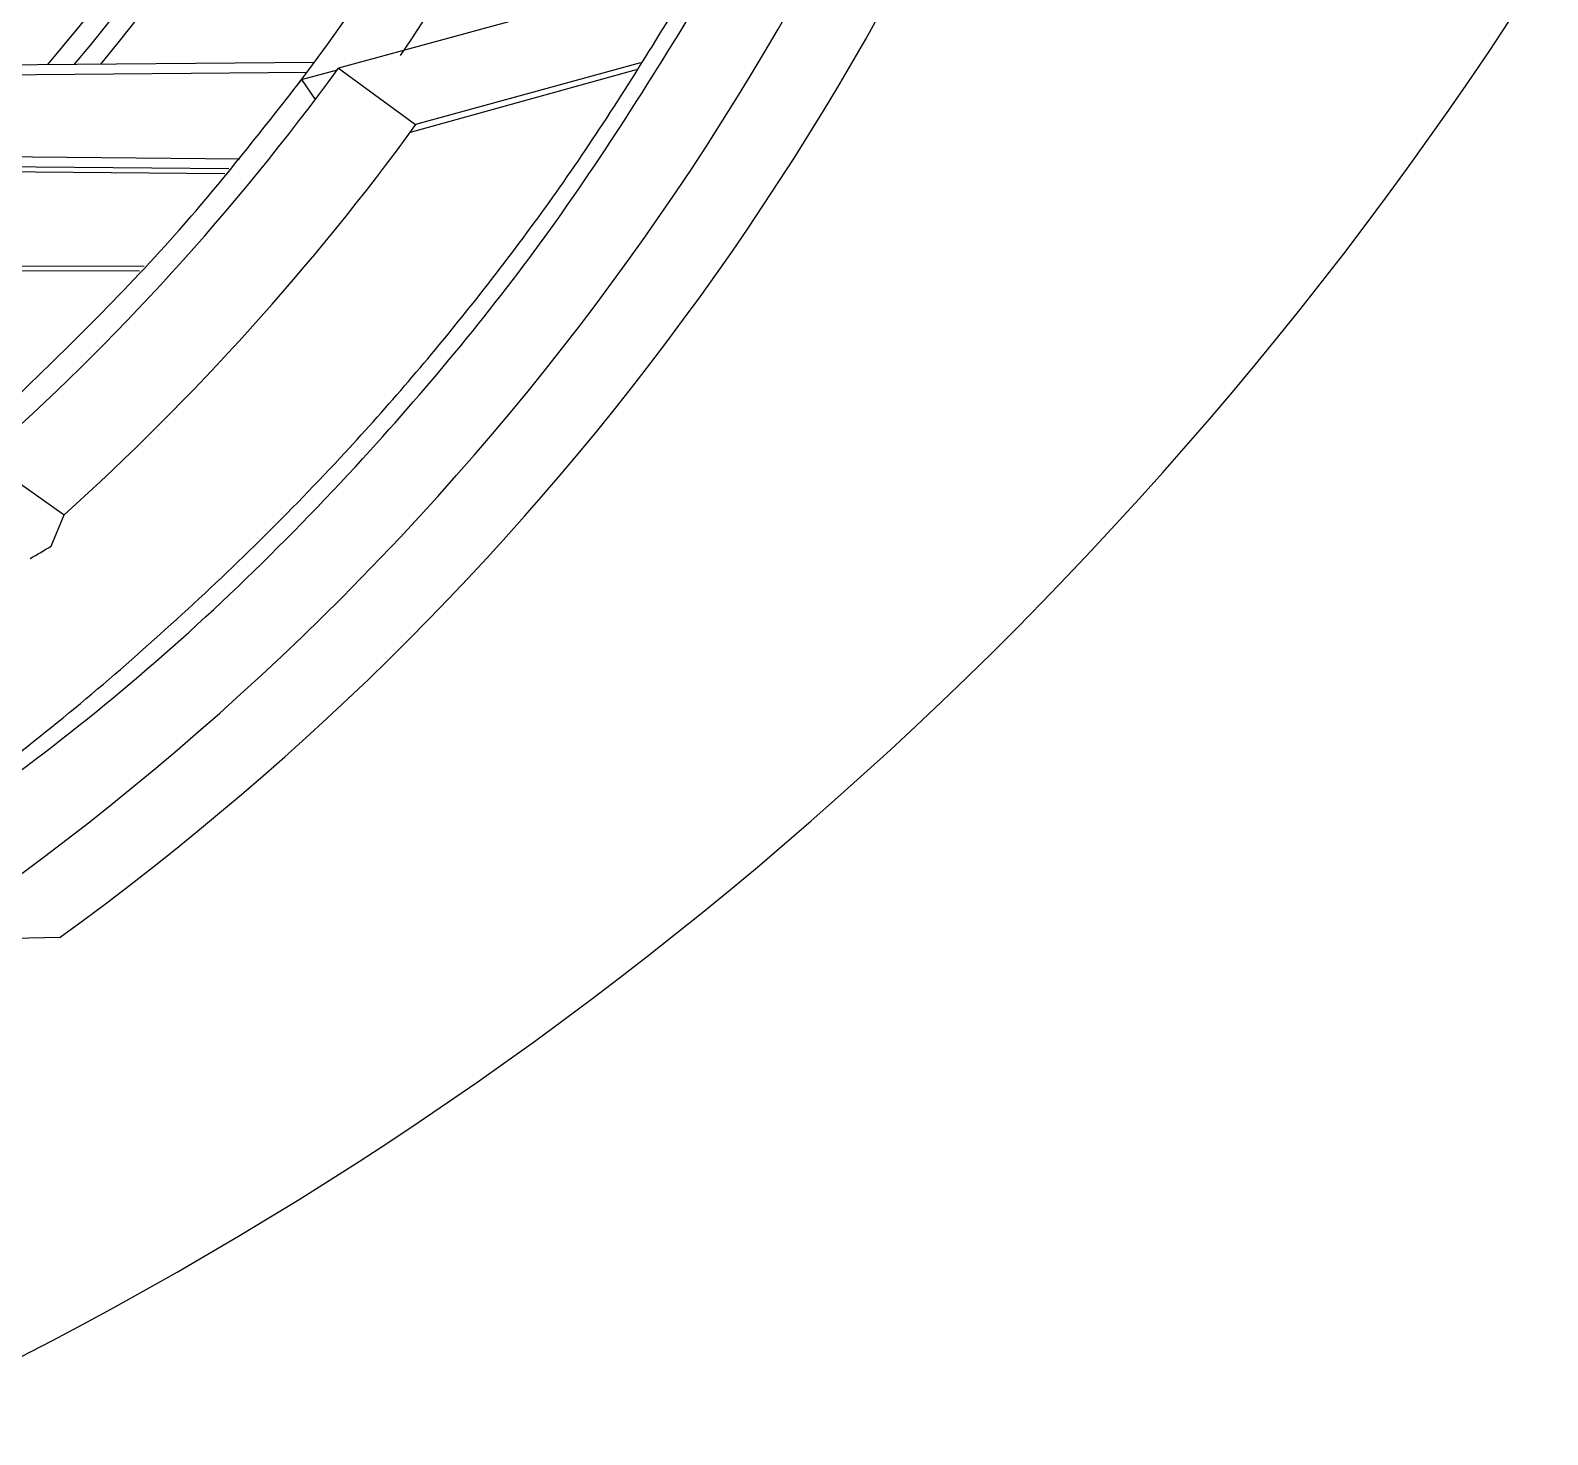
# Model space of a CAD drawing. Extents: x 12.3 to 108.7, y 1.1 to 80.4.
# Drawn here: x 49.386 to 50.883, y 29.923 to 31.308 of the extents above; entities that cross this region are included whole.
import ezdxf

# ---------------------------------------------------------------- set-up
doc = ezdxf.new("R2010")
doc.units = 0
doc.header["$MEASUREMENT"] = 0
doc.layers.add('OBJECT', color=7, linetype='CONTINUOUS')

msp = doc.modelspace()

# ---------------------------------------------------------------- linework, layer by layer
at = {"layer": 'OBJECT'}
for p, q in [((50.0457, 31.3677), (49.6899, 31.2702)), ((49.1777, 31.2719), (49.6663, 31.2761)), ((49.6899, 31.2702), (49.7659, 31.2148)), ((49.9879, 31.2756), (49.7659, 31.2148)), ((49.6588, 31.2661), (49.1777, 31.2619)), ((49.6535, 31.2589), (49.6888, 31.2686)), ((49.6535, 31.2589), (49.6669, 31.2392)), ((49.9835, 31.2686), (49.7607, 31.2069)), ((49.7663, 31.2145), (49.7659, 31.2148)), ((49.0971, 31.1852), (49.5925, 31.1809)), ((49.5817, 31.171), (49.0971, 31.1752)), ((49.5777, 31.166), (49.0971, 31.1702)), ((48.9717, 31.0764), (49.4983, 31.0751)), ((49.4934, 31.0701), (48.9717, 31.0714)), ((49.3401, 30.886), (49.4191, 30.8298)), ((49.4063, 30.7988), (49.4191, 30.8298)), ((48.3281, 30.3944), (49.4153, 30.4133))]:
    msp.add_line(p, q, dxfattribs=at)
for centre, radius, start, end in [((47.7451, 32.6894), 2.75, 304.0581, 90), ((47.7452, 32.6894), 2.18, 319.5095, 40.8641), ((47.7451, 32.6894), 2.385, 322.9837, 37.0164), ((47.7451, 32.6894), 2.2, 319.9605, 40.1623), ((47.7449, 32.6894), 2.22, 320.4005, 39.2663), ((47.6085, 33.4478), 3.875, 294.5425, 327.6669), ((47.7451, 32.6894), 2.4076, 311.492, 323.8819), ((47.7451, 32.6894), 2.5021, 311.9936, 323.8819)]:
    msp.add_arc(centre, radius, start, end, dxfattribs=at)
for centre, major_axis, ratio, start_param, end_param in [((47.7694, 32.6894), (2.8088, 0), 0.999963, 5.338459, 7.862637), ((48.3198, 32.4528), (1.8604, -0.7658), 0.95108, 5.648359, 5.660512)]:
    msp.add_ellipse(centre, major_axis=major_axis, ratio=ratio, start_param=start_param, end_param=end_param, dxfattribs=at)
for points, knots in [([(49.7511, 31.2828), (49.8098, 31.3707), (49.9311, 31.5523), (50.0647, 31.8591), (50.161, 32.1879), (50.2077, 32.5296), (50.206, 32.8714), (50.157, 33.2086), (50.0604, 33.5307), (49.9294, 33.8292), (49.8118, 34.0052), (49.7555, 34.0894)], [0, 0, 0, 0, 0.105728, 0.218474, 0.333614, 0.448042, 0.562648, 0.675031, 0.788154, 0.898746, 1, 1, 1, 1]), ([(49.1868, 30.4421), (49.2824, 30.5087), (49.4744, 30.6426), (49.7118, 30.8744), (49.9131, 31.1192), (50.0167, 31.2891), (50.0699, 31.3764)], [0, 0, 0, 0, 0.268973, 0.540334, 0.76398, 1, 1, 1, 1]), ([(49.1539, 30.441), (49.2176, 30.483), (49.3472, 30.5685), (49.5278, 30.7205), (49.6865, 30.8761), (49.8229, 31.0352), (49.9407, 31.1946), (50.0109, 31.3103), (50.0466, 31.3692)], [0, 0, 0, 0, 0.175978, 0.357825, 0.543511, 0.687993, 0.840984, 1, 1, 1, 1]), ([(49.3601, 30.9344), (49.4178, 30.9903), (49.5229, 31.092), (49.6129, 31.2071), (49.6535, 31.2589)], [0, 0, 0, 0, 0.549716, 1, 1, 1, 1])]:
    msp.add_open_spline(points, degree=3, knots=knots, dxfattribs=at)

doc.saveas('drawing.dxf')
